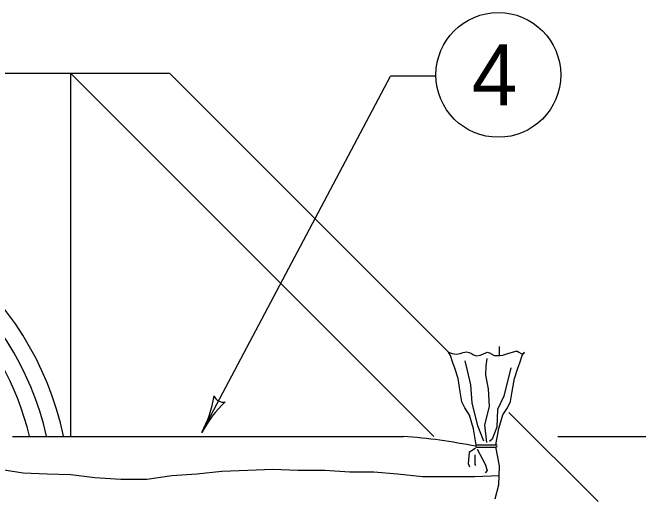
# Model space of a CAD drawing. Extents: x -1.9 to 42.1, y -2.6 to 24.1.
# Drawn here: x 8.98 to 11.465, y 12.121 to 14.054 of the extents above; entities that cross this region are included whole.
import ezdxf

# ---------------------------------------------------------------- set-up
doc = ezdxf.new("R2010")
doc.units = 0
doc.layers.add('Level 1', color=7, linetype='Continuous')

msp = doc.modelspace()

# ---------------------------------------------------------------- linework, layer by layer
at = {"layer": 'Level 1'}
for p, q in [((6.3213, 13.8138), (9.6028, 13.8138)), ((9.2099, 13.8138), (9.2099, 12.3716)), ((9.2099, 13.8138), (10.6521, 12.3716)), ((9.6028, 13.8138), (10.7102, 12.7064)), ((9.7314, 12.3864), (10.4799, 13.8021)), ((10.6614, 13.8021), (10.4799, 13.8021)), ((10.9114, 12.7286), (10.9114, 12.6904)), ((10.95, 12.4667), (11.3044, 12.1123)), ((8.9798, 12.3716), (10.5316, 12.3716)), ((11.1448, 12.3716), (12.5834, 12.3716)), ((10.8239, 12.3374), (10.8992, 12.3379)), ((10.8239, 12.3291), (10.8992, 12.3296)), ((10.8239, 12.3287), (10.8992, 12.3287))]:
    msp.add_line(p, q, dxfattribs=at)
for points in [[(10.7102, 12.7064), (10.7254, 12.7), (10.7411, 12.6974), (10.7576, 12.7009), (10.7686, 12.7043), (10.7824, 12.7069), (10.7934, 12.7043), (10.8016, 12.7), (10.8098, 12.6949), (10.8215, 12.6914), (10.8366, 12.694), (10.8476, 12.6983), (10.8614, 12.7043), (10.8648, 12.706), (10.8772, 12.7017), (10.8806, 12.6992), (10.8923, 12.6932), (10.9088, 12.6923), (10.9266, 12.694), (10.9458, 12.7), (10.9781, 12.7103), (10.985, 12.7103), (10.9905, 12.706), (10.9987, 12.7009), (11.0015, 12.6992), (11.0063, 12.6992), (11.0111, 12.7017), (11.0128, 12.7064)], [(10.8212, 12.3374), (10.8099, 12.4012), (10.7938, 12.4558), (10.7763, 12.4844), (10.7639, 12.5092), (10.7576, 12.5483), (10.7492, 12.6009), (10.7366, 12.642), (10.7285, 12.6637), (10.7192, 12.693), (10.7102, 12.7064)], [(10.8982, 12.3379), (10.9104, 12.4027), (10.927, 12.457), (10.9447, 12.4854), (10.9573, 12.51), (10.964, 12.549), (10.9729, 12.6015), (10.9859, 12.6424), (10.9942, 12.664), (11.0037, 12.6932), (11.0128, 12.7064)], [(10.8631, 12.3469), (10.8549, 12.4174), (10.8741, 12.4895), (10.87, 12.56), (10.859, 12.615), (10.8604, 12.6511), (10.8645, 12.6803)], [(10.8515, 12.3524), (10.8277, 12.4128), (10.805, 12.5046), (10.7995, 12.5765), (10.7858, 12.6333), (10.7766, 12.6717)], [(10.9579, 12.6442), (10.9304, 12.5313), (10.9051, 12.4786), (10.9022, 12.4082), (10.8842, 12.36), (10.874, 12.3506)], [(10.8976, 12.3296), (10.9116, 12.2546), (10.9098, 12.1779), (10.8943, 12.1217)], [(10.8174, 12.3244), (10.793, 12.307), (10.7895, 12.2634), (10.7948, 12.2512)], [(10.8244, 12.3209), (10.8558, 12.2616), (10.8645, 12.2355), (10.8558, 12.2267)], [(10.8157, 12.2982), (10.8157, 12.2599), (10.8174, 12.2564)], [(10.9114, 12.2147), (10.8148, 12.211), (10.7022, 12.211), (10.6077, 12.211), (10.5086, 12.2218), (10.414, 12.229), (10.3195, 12.229), (10.2204, 12.2362), (10.1123, 12.2362), (10.0133, 12.2398), (9.9142, 12.2362), (9.8106, 12.2326), (9.7116, 12.2218), (9.6125, 12.2146), (9.5134, 12.2002), (9.4099, 12.2002), (9.3063, 12.2074), (9.2117, 12.2182), (9.1172, 12.2218), (9.0226, 12.2254), (8.928, 12.2398), (8.8335, 12.2218)]]:
    msp.add_lwpolyline(points, dxfattribs=at)
msp.add_circle((10.9086, 13.8067), 0.2477, dxfattribs=at)
for centre, radius, start, end in [((7.962, 12.1123), 1.2478, 11.9964, 169.785), ((7.962, 12.1123), 1.182, 12.675, 169.2097), ((7.962, 12.1123), 1.1157, 13.442, 201.9888), ((9.3132, 12.6075), 0.473, 332.133, 350.8018), ((9.8155, 12.5454), 0.0378, 200.9076, 283.0243), ((10.1495, 12.1653), 0.473, 133.4802, 152.1269), ((9.3132, 12.6075), 0.473, 332.1208, 332.133)]:
    msp.add_arc(centre, radius, start, end, dxfattribs=at)
for centre, major_axis, start_param, end_param in [((10.3445, 10.8119), (1.9586, 0), 1.325755, 1.475106), ((10.8225, 12.3328), (0, -0.00446), 2.766384, 6.668656), ((10.9005, 12.3337), (0, -0.00446), 5.897715, 9.799987)]:
    msp.add_ellipse(centre, major_axis=major_axis, ratio=0.8, start_param=start_param, end_param=end_param, dxfattribs=at)

# ---------------------------------------------------------------- texts
msp.add_text('4', height=0.242, dxfattribs=at).set_placement((10.8037, 13.6854))

doc.saveas('drawing.dxf')
